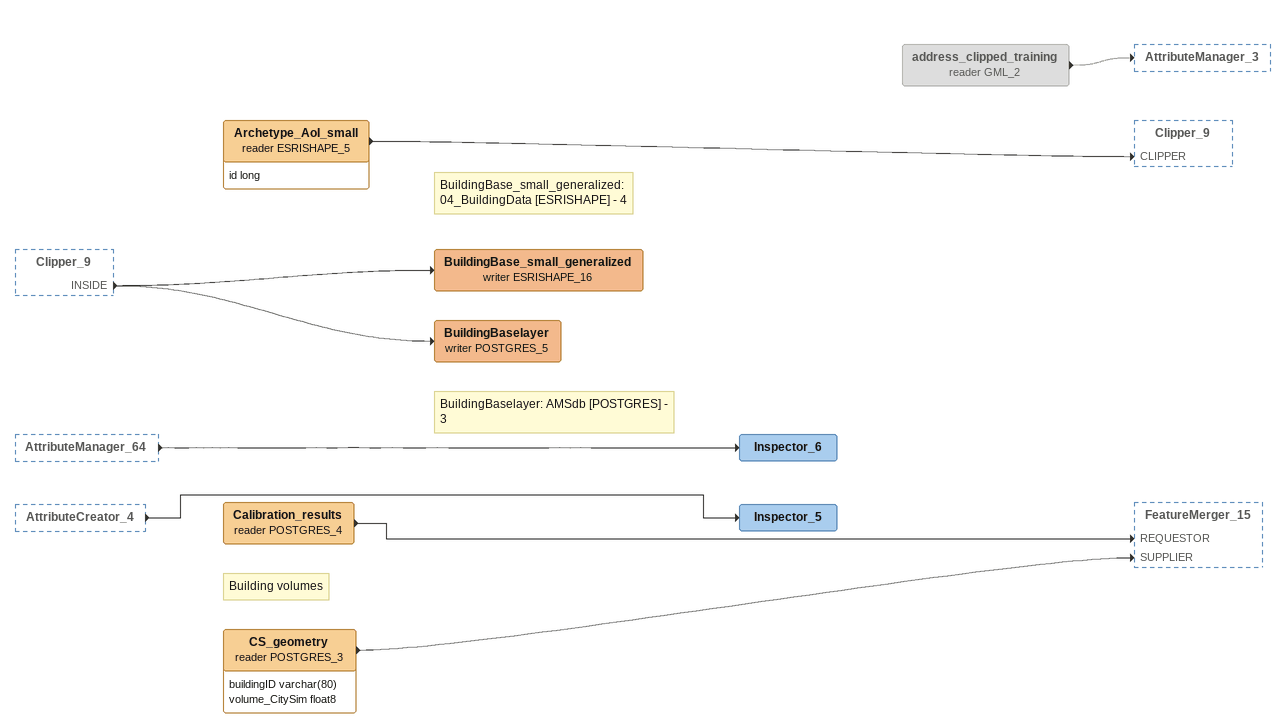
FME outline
Clipper_9 [outside]
    INSIDE -> BuildingBase_small_generalized (writer ESRISHAPE_16)
    INSIDE -> BuildingBaselayer (writer POSTGRES_5)
AttributeManager_64 [outside]
    -> Inspector_6
AttributeCreator_4 [outside]
    -> Inspector_5
Archetype_AoI_small (reader ESRISHAPE_5)
    attributes: id long
    -> Clipper_9 [CLIPPER]
Note: BuildingBase_small_generalized: 04_BuildingData [ESRISHAPE] - 4
BuildingBase_small_generalized (writer ESRISHAPE_16)
Note: BuildingBaselayer: AMSdb [POSTGRES] - 3
BuildingBaselayer (writer POSTGRES_5)
Calibration_results (reader POSTGRES_4)
    -> FeatureMerger_15 [REQUESTOR]
Note: Building volumes
CS_geometry (reader POSTGRES_3)
    attributes: buildingID varchar(80), volume_CitySim float8
    -> FeatureMerger_15 [SUPPLIER]
Inspector_6
Inspector_5
address_clipped_training (reader GML_2) [off]
    -> AttributeManager_3 [off]
